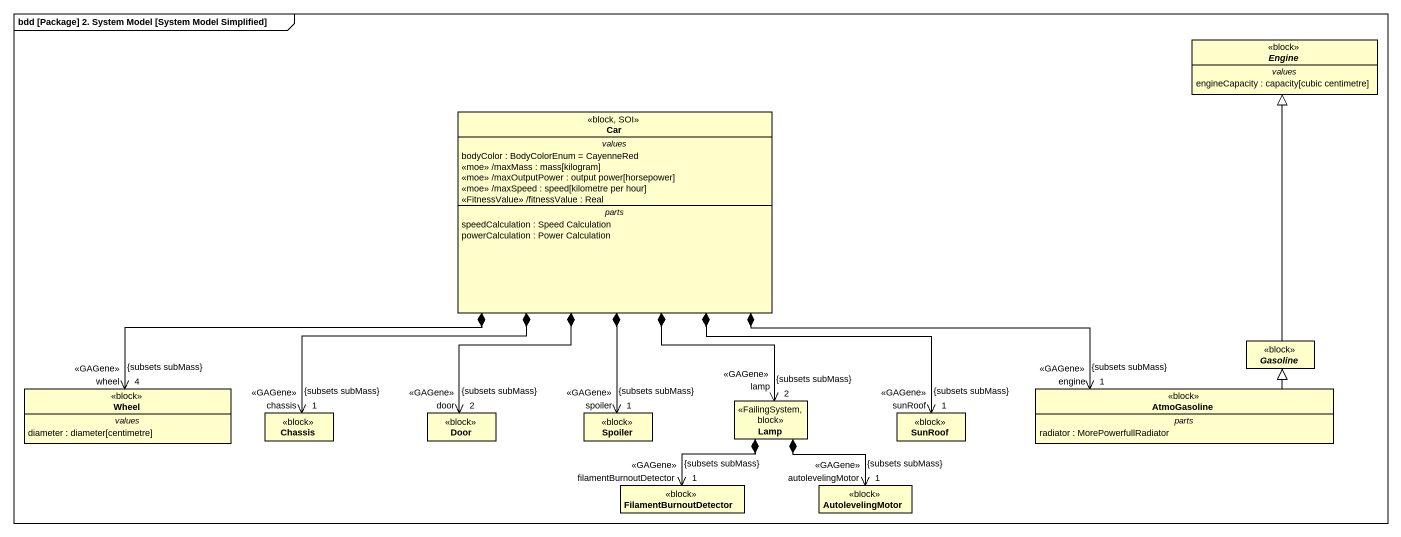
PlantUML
@startuml
mainframe bdd [Package] 2. System Model [System Model Simplified]
hide circle
hide empty members
abstract class Engine <<block>> {
  -- values --
  engineCapacity : capacity[cubic centimetre]
}
class Car <<block, SOI>> {
  -- values --
  bodyColor : BodyColorEnum = CayenneRed
  <<moe>> /maxMass : mass[kilogram]
  <<moe>> /maxOutputPower : output power[horsepower]
  <<moe>> /maxSpeed : speed[kilometre per hour]
  <<FitnessValue>> /fitnessValue : Real
  -- parts --
  speedCalculation : Speed Calculation
  powerCalculation : Power Calculation
}
abstract class Gasoline <<block>>
class Wheel <<block>> {
  -- values --
  diameter : diameter[centimetre]
}
class AtmoGasoline <<block>> {
  -- parts --
  radiator : MorePowerfullRadiator
}
class Chassis <<block>>
class Door <<block>>
class Spoiler <<block>>
class Lamp <<FailingSystem, block>>
class SunRoof <<block>>
class FilamentBurnoutDetector <<block>>
class AutolevelingMotor <<block>>
Car *-left-> "wheel\n<<GAGene>>\n4\n{subsets subMass}" Wheel
Car *-right-> "engine\n<<GAGene>>\n1\n{subsets subMass}" AtmoGasoline
Car *--> "chassis\n<<GAGene>>\n1\n{subsets subMass}" Chassis
Car *--> "spoiler\n<<GAGene>>\n1\n{subsets subMass}" Spoiler
Car *--> "lamp\n<<GAGene>>\n2\n{subsets subMass}" Lamp
Car *--> "sunRoof\n<<GAGene>>\n1\n{subsets subMass}" SunRoof
Gasoline -up-|> Engine
AtmoGasoline -up-|> Gasoline
Door "door\n<<GAGene>>\n2\n{subsets subMass}" <-up-* Car
Lamp *--> "filamentBurnoutDetector\n<<GAGene>>\n1\n{subsets subMass}" FilamentBurnoutDetector
Lamp *--> "autolevelingMotor\n<<GAGene>>\n1\n{subsets subMass}" AutolevelingMotor
@enduml
